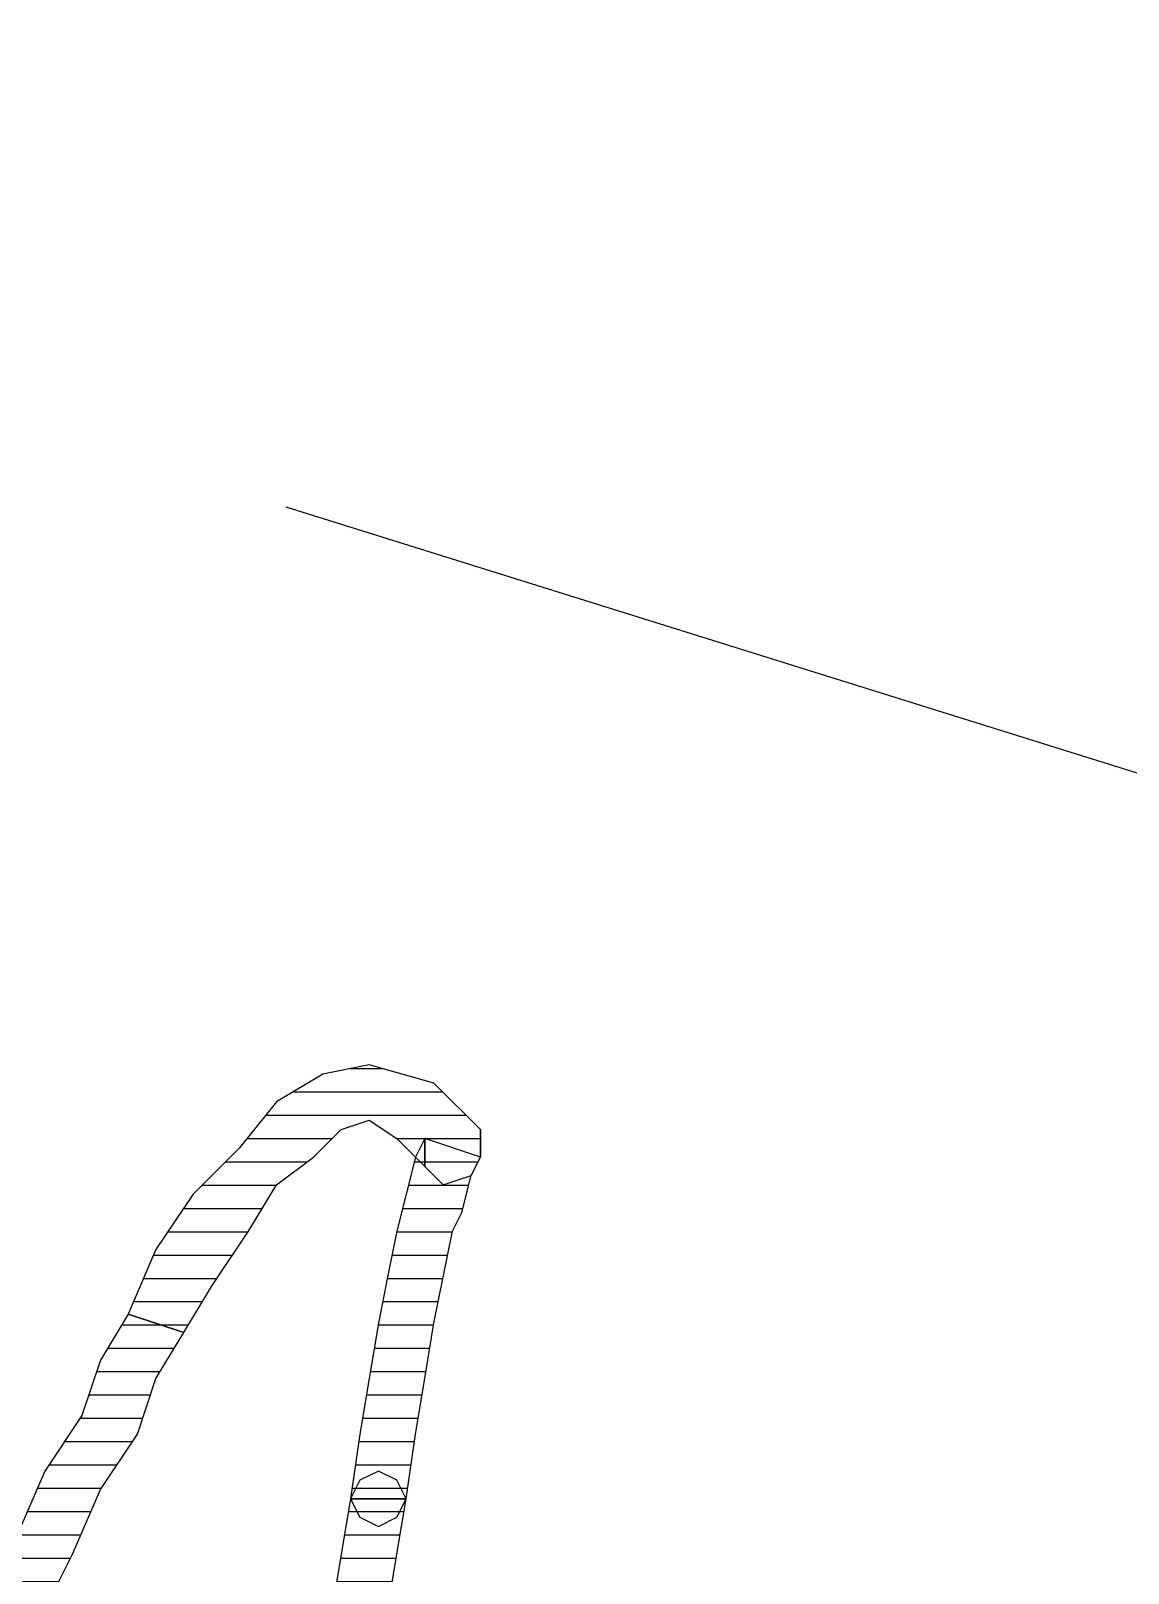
# Model space of a CAD drawing. Header units: millimetres. Extents: x 11489 to 12006, y 36725 to 37730.
# Drawn here: x 11774.36 to 11780.24, y 37621.4 to 37629.67 of the extents above; entities that cross this region are included whole.
import ezdxf

# ---------------------------------------------------------------- set-up
doc = ezdxf.new("R2010")
doc.units = ezdxf.units.MM
doc.linetypes.add('HIDDENX2', pattern=[0.75, 0.5, -0.25])
doc.layers.add('OC-Mutfak_Ekipman', color=252, linetype='Continuous')
doc.layers.add('S2000-002 Çizgi', color=7, linetype='Continuous')
pattern_1 = [(360, (-19413.11011, 29189.02214), (1e-16, 0.125), [25])]

# ---------------------------------------------------------------- blocks, each defined once
blk = doc.blocks.new('A$C0b4f8896')
at = {"ltscale": 30}
h = blk.add_hatch(dxfattribs=at)
h.set_pattern_fill('DC_LINES', color=256, scale=0.1, style=0)
h.set_pattern_definition(pattern_1)
edge = h.paths.add_edge_path(flags=0)
edge.add_line((0.6954, 17.6133), (0.7451, 17.9102))
edge.add_line((0.7451, 17.9102), (0.7949, 18.207))
edge.add_line((0.7949, 18.207), (0.8445, 18.5039))
edge.add_line((0.8445, 18.5039), (0.8941, 18.8008))
edge.add_line((0.8941, 18.8008), (0.8941, 19.0479))
edge.add_line((0.8941, 19.0479), (0.8941, 19.3447))
edge.add_line((0.8941, 19.3447), (0.8941, 19.5928))
edge.add_line((0.8941, 19.5928), (0.8445, 19.8398))
edge.add_line((0.8445, 19.8398), (0.5464, 19.8398))
edge.add_line((0.5464, 19.8398), (0.4968, 19.5928))
edge.add_line((0.4968, 19.5928), (0.4968, 19.3447))
edge.add_line((0.4968, 19.3447), (0.4968, 19.0479))
edge.add_line((0.4968, 19.0479), (0.4968, 18.8008))
edge.add_line((0.4968, 18.8008), (0.5464, 18.5039))
edge.add_line((0.5464, 18.5039), (0.4968, 18.207))
edge.add_line((0.4968, 18.207), (0.447, 17.9102))
edge.add_line((0.447, 17.9102), (0.3974, 17.6133))
h = blk.add_hatch(dxfattribs=at)
h.set_pattern_fill('DC_LINES', color=256, scale=0.1, style=0)
h.set_pattern_definition(pattern_1)
edge = h.paths.add_edge_path(flags=0)
edge.add_line((1.8876, 16.624), (2.0366, 16.8711))
edge.add_line((2.0366, 16.8711), (2.136, 17.168))
edge.add_line((2.136, 17.168), (2.3347, 17.4648))
edge.add_line((2.3347, 17.4648), (2.4837, 17.8115))
edge.add_line((2.4837, 17.8115), (2.6328, 18.1084))
edge.add_line((2.6328, 18.1084), (2.7817, 18.4541))
edge.add_line((2.7817, 18.4541), (2.8811, 18.7021))
edge.add_line((2.8811, 18.7021), (2.9804, 18.9492))
edge.add_line((2.9804, 18.9492), (2.6824, 19.0479))
edge.add_line((2.6824, 19.0479), (2.5831, 18.8008))
edge.add_line((2.5831, 18.8008), (2.4837, 18.5537))
edge.add_line((2.4837, 18.5537), (2.3347, 18.207))
edge.add_line((2.3347, 18.207), (2.1857, 17.9102))
edge.add_line((2.1857, 17.9102), (2.0366, 17.5635))
edge.add_line((2.0366, 17.5635), (1.838, 17.2666))
edge.add_line((1.838, 17.2666), (1.7386, 16.9697))
edge.add_line((1.7386, 16.9697), (1.5896, 16.7227))
h = blk.add_hatch(dxfattribs=at)
h.set_pattern_fill('DC_LINES', color=256, scale=0.1, style=0)
h.set_pattern_definition(pattern_1)
edge = h.paths.add_edge_path(flags=0)
edge.add_line((0.3974, 17.6133), (0.3478, 17.2666))
edge.add_line((0.3478, 17.2666), (0.298, 16.9697))
edge.add_line((0.298, 16.9697), (0.2484, 16.6729))
edge.add_line((0.2484, 16.6729), (0.1987, 16.4258))
edge.add_line((0.1987, 16.4258), (0.149, 16.1787))
edge.add_line((0.149, 16.1787), (0.0994, 16.0791))
edge.add_line((0.0994, 16.0791), (0.0497, 15.8818))
edge.add_line((0.0497, 15.8818), (0, 15.7822))
edge.add_line((0, 15.7822), (0.298, 15.6836))
edge.add_line((0.298, 15.6836), (0.3478, 15.7822))
edge.add_line((0.3478, 15.7822), (0.3974, 15.9805))
edge.add_line((0.3974, 15.9805), (0.447, 16.1787))
edge.add_line((0.447, 16.1787), (0.4968, 16.4258))
edge.add_line((0.4968, 16.4258), (0.5464, 16.6729))
edge.add_line((0.5464, 16.6729), (0.5961, 16.9697))
edge.add_line((0.5961, 16.9697), (0.6458, 17.2666))
edge.add_line((0.6458, 17.2666), (0.6954, 17.6133))
h = blk.add_hatch(dxfattribs=at)
h.set_pattern_fill('DC_LINES', color=256, scale=0.1, style=0)
h.set_pattern_definition(pattern_1)
edge = h.paths.add_edge_path(flags=0)
edge.add_line((0, 15.7822), (0, 15.6348))
edge.add_line((0, 15.6348), (0.2484, 15.3867))
edge.add_line((0.2484, 15.3867), (0.5961, 15.2881))
edge.add_line((0.5961, 15.2881), (0.8445, 15.3379))
edge.add_line((0.8445, 15.3379), (1.0928, 15.4863))
edge.add_line((1.0928, 15.4863), (1.2916, 15.7334))
edge.add_line((1.2916, 15.7334), (1.5399, 15.9805))
edge.add_line((1.5399, 15.9805), (1.7386, 16.2773))
edge.add_line((1.7386, 16.2773), (1.8876, 16.624))
edge.add_line((1.8876, 16.624), (1.5896, 16.7227))
edge.add_line((1.5896, 16.7227), (1.4406, 16.4756))
edge.add_line((1.4406, 16.4756), (1.2418, 16.1787))
edge.add_line((1.2418, 16.1787), (1.0928, 15.9316))
edge.add_line((1.0928, 15.9316), (0.8941, 15.7822))
edge.add_line((0.8941, 15.7822), (0.7451, 15.6348))
edge.add_line((0.7451, 15.6348), (0.5961, 15.585))
edge.add_line((0.5961, 15.585), (0.447, 15.6836))
edge.add_line((0.447, 15.6836), (0.298, 15.832))
edge.add_line((0.298, 15.832), (0.298, 15.6836))
edge.add_line((0.298, 15.6836), (0.298, 15.832))
edge.add_line((0.298, 15.832), (0.1987, 15.9316))
edge.add_line((0.1987, 15.9316), (0.0497, 15.8818))
edge.add_line((0.0497, 15.8818), (0, 15.7822))
edge.add_line((0, 15.7822), (0, 15.6348))
for p, q in [((0.4968, 18.207), (0.447, 17.9102)), ((0.7451, 17.9102), (0.7949, 18.207)), ((2.3347, 18.207), (2.1857, 17.9102)), ((0.447, 17.9102), (0.3974, 17.6133)), ((0.6954, 17.6133), (0.7451, 17.9102)), ((2.1857, 17.9102), (2.0366, 17.5635)), ((2.3347, 17.4648), (2.4837, 17.8115)), ((0.447, 17.7119), (0.3974, 17.6133)), ((0.5464, 17.7617), (0.447, 17.7119)), ((0.6458, 17.7119), (0.5464, 17.7617)), ((0.6954, 17.6133), (0.6458, 17.7119)), ((0.3974, 17.6133), (0.3478, 17.2666)), ((0.6954, 17.6133), (0.3974, 17.6133)), ((0.3974, 17.6133), (0.3974, 17.6133)), ((0.3974, 17.6133), (0.6954, 17.6133)), ((0.3974, 17.6133), (0.6954, 17.6133)), ((0.3974, 17.6133), (0.447, 17.5146)), ((0.6954, 17.6133), (0.3974, 17.6133)), ((0.3974, 17.6133), (0.3974, 17.6133)), ((0.6458, 17.2666), (0.6954, 17.6133)), ((0.6458, 17.5146), (0.6954, 17.6133)), ((0.6954, 17.6133), (0.6954, 17.6133)), ((0.6954, 17.6133), (0.6954, 17.6133)), ((2.0366, 17.5635), (1.838, 17.2666)), ((0.447, 17.5146), (0.5464, 17.4648)), ((0.5464, 17.4648), (0.6458, 17.5146)), ((2.136, 17.168), (2.3347, 17.4648)), ((0.3478, 17.2666), (0.298, 16.9697)), ((0.5961, 16.9697), (0.6458, 17.2666)), ((1.838, 17.2666), (1.7386, 16.9697)), ((2.0366, 16.8711), (2.136, 17.168)), ((0.298, 16.9697), (0.2484, 16.6729)), ((0.5464, 16.6729), (0.5961, 16.9697)), ((1.7386, 16.9697), (1.5896, 16.7227)), ((1.8876, 16.624), (2.0366, 16.8711)), ((1.5896, 16.7227), (1.4406, 16.4756)), ((1.8876, 16.624), (1.5896, 16.7227)), ((1.5896, 16.7227), (1.5896, 16.7227)), ((1.5896, 16.7227), (1.8876, 16.624)), ((0.2484, 16.6729), (0.1987, 16.4258)), ((0.4968, 16.4258), (0.5464, 16.6729)), ((1.7386, 16.2773), (1.8876, 16.624)), ((1.8876, 16.624), (1.8876, 16.624)), ((1.8876, 16.624), (1.8876, 16.624)), ((1.4406, 16.4756), (1.2418, 16.1787)), ((0.1987, 16.4258), (0.149, 16.1787)), ((0.447, 16.1787), (0.4968, 16.4258)), ((1.5399, 15.9805), (1.7386, 16.2773)), ((0.149, 16.1787), (0.0994, 16.0791)), ((0.3974, 15.9805), (0.447, 16.1787)), ((1.2418, 16.1787), (1.0928, 15.9316)), ((0.0994, 16.0791), (0.0497, 15.8818)), ((0.3478, 15.7822), (0.3974, 15.9805)), ((1.2916, 15.7334), (1.5399, 15.9805)), ((0.0497, 15.8818), (0, 15.7822)), ((0.0497, 15.8818), (0, 15.7822)), ((0.1987, 15.9316), (0.0497, 15.8818)), ((0.298, 15.832), (0.1987, 15.9316)), ((1.0928, 15.9316), (0.8941, 15.7822)), ((0.447, 15.6836), (0.298, 15.832)), ((0.298, 15.832), (0.298, 15.6836)), ((0.298, 15.6836), (0.298, 15.832)), ((0, 15.7822), (0, 15.6348)), ((0, 15.7822), (0, 15.6348)), ((0, 15.6348), (0, 15.7822)), ((0, 15.7822), (0, 15.7822)), ((0, 15.7822), (0.298, 15.6836)), ((0.298, 15.6836), (0.3478, 15.7822)), ((0.8941, 15.7822), (0.7451, 15.6348)), ((1.0928, 15.4863), (1.2916, 15.7334)), ((0, 15.6348), (0.2484, 15.3867)), ((0.5961, 15.585), (0.447, 15.6836)), ((0.7451, 15.6348), (0.5961, 15.585)), ((0.8445, 15.3379), (1.0928, 15.4863)), ((0.2484, 15.3867), (0.5961, 15.2881)), ((0.5961, 15.2881), (0.8445, 15.3379))]:
    blk.add_line(p, q, dxfattribs=at)

msp = doc.modelspace()

# ---------------------------------------------------------------- linework, layer by layer
at = {"layer": 'S2000-002 Çizgi', "linetype": 'HIDDENX2', "ltscale": 11}
msp.add_line((11883.3396, 37593.4499), (11509.3396, 37710.4499), dxfattribs=at)

# ---------------------------------------------------------------- block references
at = {"layer": 'OC-Mutfak_Ekipman', "linetype": 'Continuous', "rotation": 180}
msp.add_blockref('A$C0b4f8896', (11776.7726, 37639.4119), dxfattribs=at)

doc.saveas('drawing.dxf')
